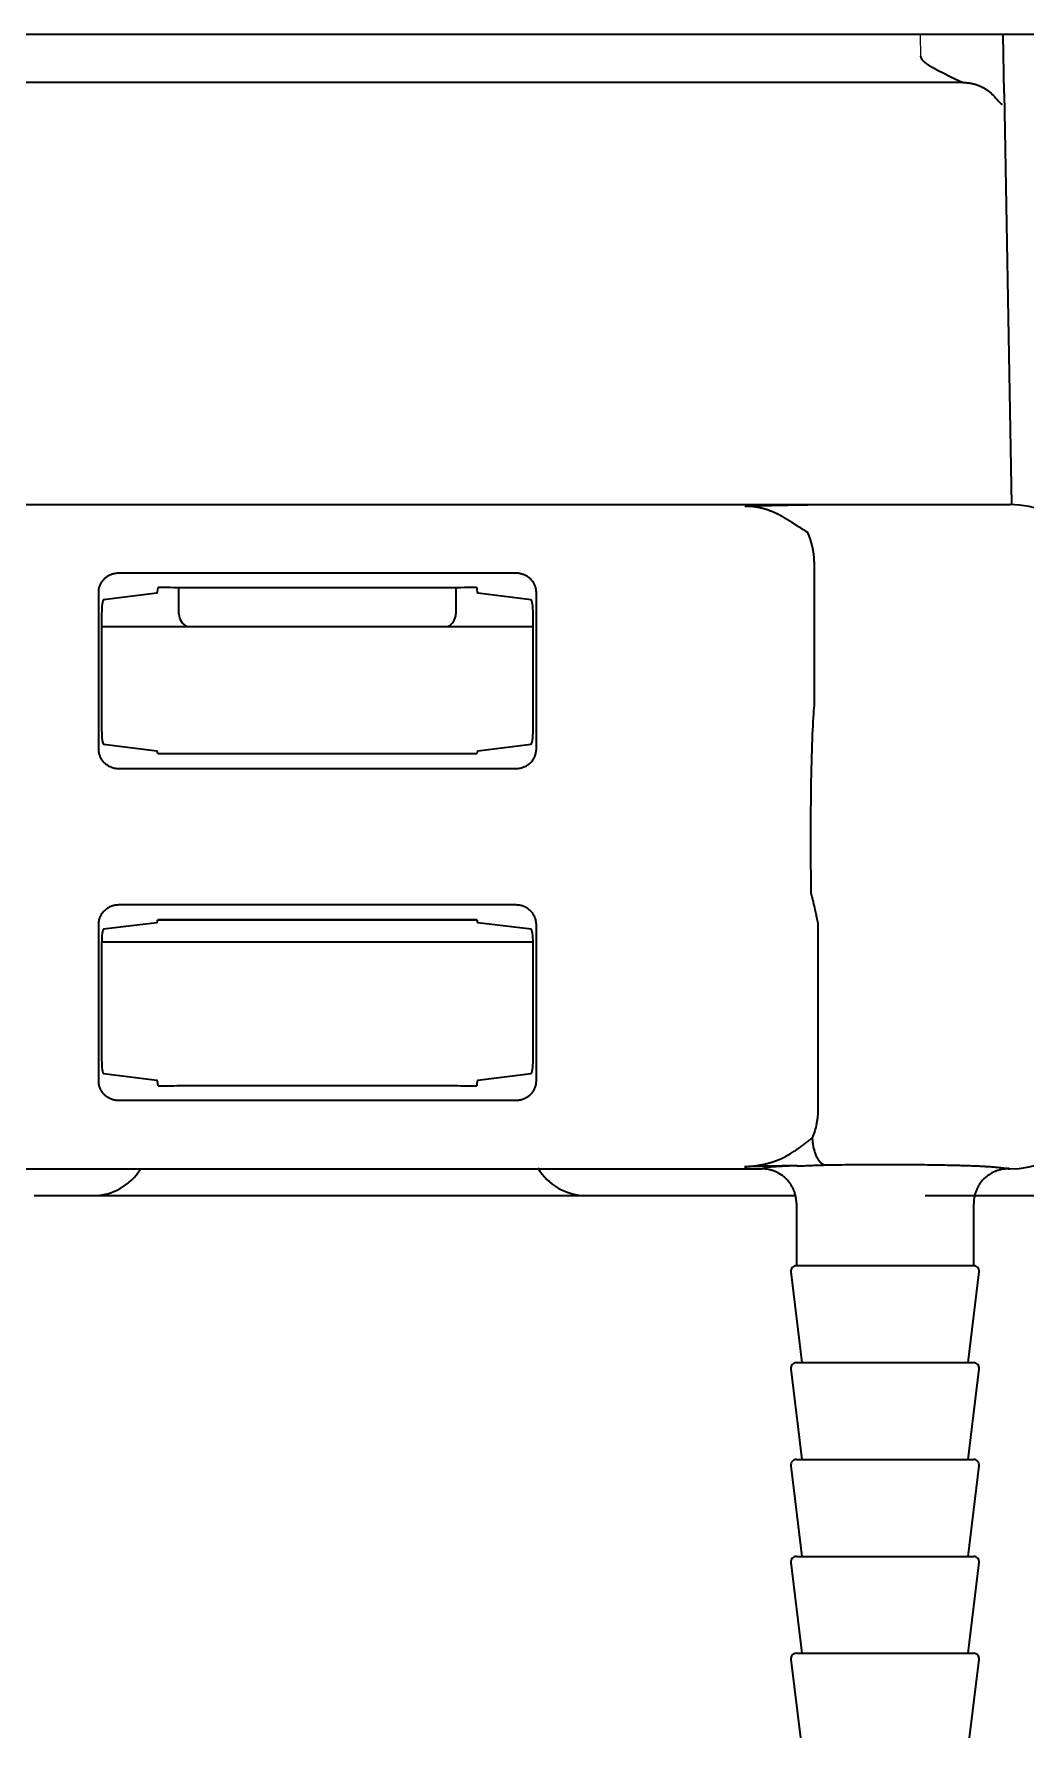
# Model space of a CAD drawing. Extents: x 5819 to 10669, y -850 to 3566.
# Drawn here: x 6519.1 to 6555, y 1309.3 to 1370.8 of the extents above; entities that cross this region are included whole.
import ezdxf

# ---------------------------------------------------------------- set-up
doc = ezdxf.new("R2010")
doc.units = 0
doc.header["$LTSCALE"] = 5
doc.layers.add('1', color=7, linetype='CONTINUOUS', true_color=0xffffff)

msp = doc.modelspace()

# ---------------------------------------------------------------- linework, layer by layer
at = {"layer": '1', "color": 7, "linetype": 'Continuous', "lineweight": 35}
for p, q in [((6475.072, 1370.826), (6656.718, 1370.826)), ((6554.177, 1368.69), (6554.14, 1370.809)), ((6552.696, 1369.076), (6507.793, 1369.076)), ((6554.177, 1368.69), (6554.436, 1353.826)), ((6513.872, 1353.826), (6554.375, 1353.826)), ((6536.528, 1351.349), (6522.217, 1351.349)), ((6547.312, 1351.767), (6547.312, 1347.04)), ((6521.464, 1350.646), (6521.464, 1345.006)), ((6523.619, 1350.826), (6523.622, 1350.826)), ((6523.915, 1350.826), (6523.622, 1350.826)), ((6524.373, 1349.876), (6524.373, 1350.826)), ((6524.373, 1350.826), (6534.373, 1350.826)), ((6534.373, 1350.826), (6534.373, 1349.876)), ((6535.124, 1350.826), (6534.831, 1350.826)), ((6535.124, 1350.826), (6535.126, 1350.826)), ((6537.282, 1345.006), (6537.282, 1350.646)), ((6523.58, 1350.621), (6521.653, 1350.382)), ((6537.093, 1350.382), (6535.166, 1350.621)), ((6521.584, 1349.882), (6521.584, 1345.671)), ((6521.584, 1349.426), (6537.162, 1349.426)), ((6537.162, 1345.671), (6537.162, 1349.882)), ((6547.312, 1347.04), (6547.312, 1346.566)), ((6521.653, 1345.171), (6523.58, 1344.931)), ((6535.166, 1344.931), (6537.093, 1345.171)), ((6535.134, 1344.824), (6523.612, 1344.824)), ((6522.19, 1344.293), (6536.556, 1344.293)), ((6536.556, 1339.36), (6522.19, 1339.36)), ((6521.464, 1338.646), (6521.464, 1333.006)), ((6523.58, 1338.721), (6521.653, 1338.482)), ((6535.133, 1338.826), (6523.609, 1338.826)), ((6523.613, 1338.829), (6535.134, 1338.829)), ((6537.093, 1338.482), (6535.166, 1338.721)), ((6537.282, 1333.006), (6537.282, 1338.646)), ((6547.448, 1338.673), (6547.448, 1331.992)), ((6521.584, 1338.026), (6537.162, 1338.026)), ((6521.584, 1337.982), (6521.584, 1333.771)), ((6537.162, 1333.771), (6537.162, 1337.982)), ((6521.653, 1333.271), (6523.58, 1333.031)), ((6523.622, 1332.826), (6523.619, 1332.826)), ((6523.622, 1332.826), (6523.915, 1332.826)), ((6534.373, 1332.826), (6524.373, 1332.826)), ((6534.831, 1332.826), (6535.124, 1332.826)), ((6535.126, 1332.826), (6535.124, 1332.826)), ((6535.166, 1333.031), (6537.093, 1333.271)), ((6522.217, 1332.303), (6536.528, 1332.303)), ((6513.872, 1329.826), (6545.423, 1329.826)), ((6554.358, 1329.843), (6554.288, 1329.844)), ((6554.323, 1329.826), (6554.375, 1329.826)), ((6519.144, 1328.861), (6525.791, 1328.861)), ((6525.791, 1328.861), (6528.672, 1328.861)), ((6528.672, 1328.861), (6546.64, 1328.861)), ((6546.673, 1328.575), (6546.673, 1326.326)), ((6551.319, 1328.861), (6554.17, 1328.861)), ((6553.073, 1326.326), (6553.073, 1328.575)), ((6554.17, 1328.861), (6573.292, 1328.861)), ((6546.474, 1326.102), (6546.873, 1322.826)), ((6553.073, 1326.326), (6546.673, 1326.326)), ((6552.873, 1322.826), (6553.271, 1326.102)), ((6546.474, 1322.602), (6546.873, 1319.326)), ((6546.673, 1322.826), (6553.073, 1322.826)), ((6552.873, 1319.326), (6553.271, 1322.602)), ((6546.673, 1319.326), (6553.073, 1319.326)), ((6546.474, 1319.102), (6546.873, 1315.826)), ((6552.873, 1315.826), (6553.271, 1319.102)), ((6546.474, 1315.602), (6546.873, 1312.326)), ((6546.673, 1315.826), (6553.073, 1315.826)), ((6552.873, 1312.326), (6553.271, 1315.602)), ((6546.474, 1312.102), (6546.819, 1309.266)), ((6546.673, 1312.326), (6553.073, 1312.326)), ((6552.926, 1309.266), (6553.271, 1312.102))]:
    msp.add_line(p, q, dxfattribs=at)
at = {"layer": '1', "color": 51, "linetype": 'Continuous', "lineweight": 13}
for p, q in [((6551.143, 1370.826), (6551.143, 1370.774)), ((6551.143, 1370.774), (6551.156, 1370.024))]:
    msp.add_line(p, q, dxfattribs=at)
at = {"layer": '1', "color": 7, "linetype": 'Continuous', "lineweight": 35}
for centre, radius, start, end in [((6521.275, 1330.861), 2, 270, 328.83848), ((6539.071, 1330.861), 2, 210.00129, 270), ((6546.673, 1326.126), 0.2, 90, 186.93646), ((6553.073, 1326.126), 0.2, 353.06354, 90), ((6546.673, 1322.626), 0.2, 90, 186.93646), ((6553.073, 1322.626), 0.2, 353.06354, 90), ((6546.673, 1319.126), 0.2, 90, 186.93646), ((6553.073, 1319.126), 0.2, 353.06354, 90), ((6546.673, 1315.626), 0.2, 90, 186.93646), ((6553.073, 1315.626), 0.2, 353.06354, 90), ((6546.673, 1312.126), 0.2, 90, 186.93646), ((6553.073, 1312.126), 0.2, 353.06354, 90)]:
    msp.add_arc(centre, radius, start, end, dxfattribs=at)
for centre, major_axis, ratio, start_param, end_param in [((6554.371, 1350.324), (2.478, 2.478), 0.998783, 5.498396, 7.067974), ((6544.811, 1351.764), (1.77, 1.77), 0.998783, 5.498396, 5.931656), ((6523.579, 1350.921), (0, 0.3), 0.140541, 3.159046, 4.390211), ((6523.915, 1350.809), (0.5, 0), 0.034921, 0.411993, 1.570796), ((6534.831, 1350.809), (-0.5, 0), 0.034921, -1.570796, -0.411993), ((6535.166, 1350.921), (0, 0.3), 0.140541, 1.892975, 3.124139), ((6521.654, 1349.882), (0, 0.5), 0.140541, 0.017453, 1.570796), ((6537.092, 1349.882), (0, 0.5), 0.140541, 4.712389, 6.265732), ((6524.875, 1349.876), (-0.502, 0), 0.996195, 0, 1.119749), ((6533.871, 1349.876), (0.502, 0), 0.996195, -1.119749, 0), ((6547.373, 1341.826), (0, 5), 0.038413, 0.323811, 1.994895), ((6521.654, 1345.671), (0, 0.5), 0.140541, 1.570796, 3.124139), ((6537.092, 1345.671), (0, 0.5), 0.140541, 3.159046, 4.712389), ((6523.579, 1344.631), (0, 0.3), 0.140541, -0.872368, -0.017453), ((6535.166, 1344.631), (0, 0.3), 0.140541, 0.017453, 0.872366), ((6521.654, 1337.982), (0, 0.5), 0.140541, 0.017453, 1.570796), ((6523.579, 1339.021), (0, 0.3), 0.140541, 3.159046, 4.012739), ((6535.166, 1339.021), (0, 0.3), 0.140541, 2.274072, 3.124139), ((6537.092, 1337.982), (0, 0.5), 0.140541, 4.712389, 6.265732), ((6521.654, 1333.771), (0, 0.5), 0.140541, 1.570796, 3.124139), ((6537.092, 1333.771), (0, 0.5), 0.140541, 3.159046, 4.712389), ((6523.579, 1332.731), (0, 0.3), 0.140541, -1.248618, -0.017453), ((6523.915, 1332.844), (0.5, 0), 0.034921, 4.712389, 5.871192), ((6534.831, 1332.844), (0.5, 0), 0.034921, 3.553586, 4.712389), ((6535.166, 1332.731), (0, 0.3), 0.140541, 0.017453, 1.248618), ((6554.371, 1333.328), (-2.478, 2.478), 0.998783, 2.356803, 3.926382), ((6549.873, 1329.825), (-4.45, 0), 0.034921, -0.77618, -0.009802)]:
    msp.add_ellipse(centre, major_axis=major_axis, ratio=ratio, start_param=start_param, end_param=end_param, dxfattribs=at)
for points, degree, knots in [([(6551.156, 1370.024), (6551.156, 1370.02), (6551.157, 1370.013), (6551.158, 1370.003), (6551.161, 1369.992), (6551.164, 1369.981), (6551.168, 1369.969), (6551.173, 1369.958), (6551.179, 1369.945), (6551.187, 1369.932), (6551.195, 1369.919), (6551.206, 1369.905), (6551.218, 1369.89), (6551.231, 1369.874), (6551.246, 1369.859), (6551.263, 1369.843), (6551.281, 1369.827), (6551.3, 1369.81), (6551.321, 1369.794), (6551.344, 1369.776), (6551.368, 1369.759), (6551.394, 1369.741), (6551.422, 1369.723), (6551.452, 1369.704), (6551.483, 1369.684), (6551.516, 1369.665), (6551.551, 1369.644), (6551.587, 1369.624), (6551.625, 1369.603), (6551.664, 1369.581), (6551.705, 1369.559), (6551.746, 1369.537), (6551.789, 1369.514), (6551.833, 1369.491), (6551.878, 1369.468), (6551.923, 1369.445), (6551.969, 1369.422), (6552.015, 1369.398), (6552.062, 1369.375), (6552.108, 1369.351), (6552.155, 1369.328), (6552.201, 1369.305), (6552.247, 1369.282), (6552.293, 1369.26), (6552.337, 1369.238), (6552.378, 1369.218), (6552.416, 1369.2), (6552.45, 1369.184), (6552.481, 1369.169), (6552.51, 1369.156), (6552.536, 1369.144), (6552.559, 1369.134), (6552.58, 1369.124), (6552.598, 1369.116), (6552.615, 1369.109), (6552.63, 1369.103), (6552.643, 1369.097), (6552.654, 1369.093), (6552.664, 1369.089), (6552.672, 1369.085), (6552.679, 1369.083), (6552.684, 1369.08), (6552.689, 1369.079), (6552.692, 1369.078), (6552.694, 1369.077), (6552.696, 1369.076), (6552.696, 1369.076), (6552.696, 1369.076)], 3, [0, 0, 0, 0, 0.015396, 0.030793, 0.046189, 0.061585, 0.076982, 0.092378, 0.107775, 0.123171, 0.138567, 0.153964, 0.16936, 0.184756, 0.200153, 0.215549, 0.230945, 0.246342, 0.261738, 0.277134, 0.292531, 0.307927, 0.323324, 0.33872, 0.354116, 0.369513, 0.384909, 0.400305, 0.415702, 0.431098, 0.446494, 0.461891, 0.477287, 0.492683, 0.50808, 0.523476, 0.538873, 0.554269, 0.569665, 0.585062, 0.600458, 0.615854, 0.631251, 0.646647, 0.662043, 0.67744, 0.692836, 0.708232, 0.723629, 0.739025, 0.754422, 0.769818, 0.785214, 0.800611, 0.816007, 0.831403, 0.8468, 0.862196, 0.877592, 0.892989, 0.908385, 0.923781, 0.939178, 0.954574, 0.969971, 0.985367, 1, 1, 1, 1]), ([(6553.6, 1368.773), (6553.672, 1368.713), (6553.803, 1368.598), (6553.982, 1368.38), (6554.062, 1368.295), (6554.1, 1368.299), (6554.104, 1368.301)], 3, [0, 0, 0, 0, 0.200807, 0.419691, 0.93129, 1, 1, 1, 1]), ([(6544.814, 1353.766), (6544.969, 1353.772), (6545.058, 1353.776), (6545.207, 1353.782), (6545.63, 1353.797), (6545.918, 1353.803), (6546.183, 1353.809), (6546.462, 1353.813), (6546.772, 1353.816), (6547.081, 1353.816)], 2, [0, 0, 0, 0.125, 0.125, 0.25, 0.5, 0.5, 0.75, 0.75, 1, 1, 1]), ([(6547.081, 1352.817), (6547.07, 1352.823), (6547.048, 1352.836), (6547.015, 1352.856), (6546.982, 1352.876), (6546.949, 1352.897), (6546.915, 1352.918), (6546.881, 1352.939), (6546.847, 1352.961), (6546.813, 1352.983), (6546.779, 1353.005), (6546.744, 1353.028), (6546.709, 1353.051), (6546.673, 1353.074), (6546.637, 1353.097), (6546.601, 1353.121), (6546.565, 1353.145), (6546.528, 1353.169), (6546.491, 1353.193), (6546.453, 1353.217), (6546.415, 1353.241), (6546.376, 1353.266), (6546.328, 1353.295), (6546.271, 1353.33), (6546.223, 1353.358), (6546.193, 1353.375), (6546.183, 1353.381), (6546.173, 1353.387), (6546.162, 1353.393), (6546.152, 1353.398), (6546.141, 1353.404), (6546.13, 1353.41), (6546.119, 1353.416), (6546.108, 1353.422), (6546.097, 1353.428), (6546.086, 1353.435), (6546.074, 1353.441), (6546.062, 1353.447), (6546.05, 1353.453), (6546.038, 1353.459), (6546.026, 1353.465), (6546.014, 1353.471), (6546.002, 1353.478), (6545.989, 1353.484), (6545.976, 1353.49), (6545.964, 1353.496), (6545.951, 1353.503), (6545.937, 1353.509), (6545.924, 1353.515), (6545.911, 1353.521), (6545.897, 1353.527), (6545.883, 1353.534), (6545.87, 1353.54), (6545.855, 1353.546), (6545.841, 1353.552), (6545.827, 1353.558), (6545.812, 1353.564), (6545.798, 1353.57), (6545.783, 1353.576), (6545.768, 1353.582), (6545.753, 1353.588), (6545.737, 1353.594), (6545.722, 1353.6), (6545.706, 1353.606), (6545.691, 1353.612), (6545.675, 1353.617), (6545.658, 1353.623), (6545.642, 1353.629), (6545.626, 1353.634), (6545.609, 1353.64), (6545.592, 1353.645), (6545.576, 1353.65), (6545.558, 1353.656), (6545.541, 1353.661), (6545.524, 1353.666), (6545.506, 1353.671), (6545.489, 1353.676), (6545.471, 1353.681), (6545.453, 1353.686), (6545.434, 1353.69), (6545.416, 1353.695), (6545.398, 1353.699), (6545.379, 1353.703), (6545.36, 1353.708), (6545.341, 1353.712), (6545.322, 1353.716), (6545.302, 1353.72), (6545.283, 1353.723), (6545.263, 1353.727), (6545.243, 1353.73), (6545.223, 1353.734), (6545.203, 1353.737), (6545.183, 1353.74), (6545.162, 1353.743), (6545.142, 1353.746), (6545.121, 1353.748), (6545.1, 1353.751), (6545.079, 1353.753), (6545.058, 1353.755), (6545.036, 1353.757), (6545.015, 1353.759), (6544.993, 1353.76), (6544.971, 1353.762), (6544.949, 1353.763), (6544.927, 1353.764), (6544.904, 1353.765), (6544.882, 1353.765), (6544.859, 1353.766), (6544.836, 1353.766), (6544.821, 1353.766), (6544.814, 1353.766)], 3, [0, 0, 0, 0, 0.014899, 0.029973, 0.045222, 0.060648, 0.076251, 0.092031, 0.10799, 0.124128, 0.140446, 0.156945, 0.173628, 0.190494, 0.207546, 0.224786, 0.242216, 0.259837, 0.277652, 0.295663, 0.313873, 0.332285, 0.350901, 0.381608, 0.413263, 0.417906, 0.422604, 0.427356, 0.432164, 0.437026, 0.441943, 0.446915, 0.451941, 0.457021, 0.462156, 0.467345, 0.472588, 0.477886, 0.483238, 0.488643, 0.494103, 0.499616, 0.505184, 0.510805, 0.51648, 0.522208, 0.527991, 0.533827, 0.539716, 0.545659, 0.551655, 0.557705, 0.563808, 0.569964, 0.576174, 0.582437, 0.588753, 0.595122, 0.601545, 0.60802, 0.614549, 0.621131, 0.627766, 0.634454, 0.641195, 0.647989, 0.654836, 0.661737, 0.66869, 0.675696, 0.682756, 0.689868, 0.697034, 0.704253, 0.711525, 0.71885, 0.726228, 0.73366, 0.741144, 0.748683, 0.756274, 0.763919, 0.771617, 0.779369, 0.787175, 0.795034, 0.802946, 0.810913, 0.818934, 0.827008, 0.835137, 0.843319, 0.851556, 0.859847, 0.868193, 0.876593, 0.885048, 0.893558, 0.902122, 0.910742, 0.919417, 0.928147, 0.936933, 0.945774, 0.954671, 0.963624, 0.972634, 0.981699, 0.990821, 1, 1, 1, 1]), ([(6522.217, 1351.349), (6522.176, 1351.35), (6522.137, 1351.346), (6522.078, 1351.337), (6522.059, 1351.334), (6522.022, 1351.325), (6522.004, 1351.321), (6521.951, 1351.305), (6521.917, 1351.292), (6521.868, 1351.269), (6521.852, 1351.261), (6521.82, 1351.244), (6521.805, 1351.236), (6521.76, 1351.207), (6521.732, 1351.187), (6521.69, 1351.152), (6521.677, 1351.14), (6521.651, 1351.114), (6521.638, 1351.1), (6521.613, 1351.072), (6521.601, 1351.057), (6521.579, 1351.026), (6521.568, 1351.01), (6521.548, 1350.977), (6521.538, 1350.959), (6521.52, 1350.923), (6521.512, 1350.904), (6521.505, 1350.884)], 3, [0, 0, 0, 0, 0.125, 0.125, 0.1875, 0.1875, 0.25, 0.25, 0.375, 0.375, 0.4375, 0.4375, 0.5, 0.5, 0.625, 0.625, 0.6875, 0.6875, 0.75, 0.75, 0.8125, 0.8125, 0.875, 0.875, 0.9375, 0.9375, 1, 1, 1, 1]), ([(6537.24, 1350.884), (6537.233, 1350.904), (6537.225, 1350.923), (6537.208, 1350.959), (6537.198, 1350.976), (6537.178, 1351.01), (6537.167, 1351.026), (6537.145, 1351.057), (6537.133, 1351.072), (6537.096, 1351.114), (6537.07, 1351.14), (6537.029, 1351.174), (6537.015, 1351.185), (6536.986, 1351.207), (6536.971, 1351.217), (6536.926, 1351.245), (6536.894, 1351.262), (6536.829, 1351.291), (6536.796, 1351.304), (6536.742, 1351.32), (6536.724, 1351.325), (6536.687, 1351.334), (6536.649, 1351.341), (6536.61, 1351.346), (6536.569, 1351.349), (6536.549, 1351.349), (6536.528, 1351.349)], 3, [0, 0, 0, 0, 0.0625, 0.0625, 0.125, 0.125, 0.1875, 0.1875, 0.25, 0.25, 0.375, 0.375, 0.4375, 0.4375, 0.5, 0.5, 0.625, 0.625, 0.75, 0.75, 0.8125, 0.8125, 0.875, 0.9375, 0.9375, 1, 1, 1, 1]), ([(6521.464, 1345.006), (6521.464, 1344.958), (6521.469, 1344.911), (6521.483, 1344.842), (6521.489, 1344.82), (6521.499, 1344.786), (6521.503, 1344.774), (6521.511, 1344.752), (6521.516, 1344.741), (6521.539, 1344.687), (6521.561, 1344.646), (6521.595, 1344.597), (6521.602, 1344.588), (6521.616, 1344.569), (6521.623, 1344.559), (6521.646, 1344.532), (6521.662, 1344.515), (6521.713, 1344.466), (6521.749, 1344.437), (6521.799, 1344.404), (6521.809, 1344.398), (6521.83, 1344.386), (6521.86, 1344.369), (6521.914, 1344.345), (6521.958, 1344.329), (6522.003, 1344.316), (6522.026, 1344.31), (6522.096, 1344.297), (6522.143, 1344.292), (6522.19, 1344.293)], 3, [0, 0, 0, 0, 0.125, 0.125, 0.1875, 0.1875, 0.21875, 0.21875, 0.25, 0.25, 0.375, 0.375, 0.40625, 0.40625, 0.4375, 0.4375, 0.5, 0.5, 0.625, 0.625, 0.65625, 0.65625, 0.6875, 0.75, 0.8125, 0.8125, 0.875, 0.875, 1, 1, 1, 1]), ([(6536.556, 1344.293), (6536.603, 1344.292), (6536.65, 1344.297), (6536.719, 1344.31), (6536.742, 1344.316), (6536.787, 1344.329), (6536.809, 1344.337), (6536.875, 1344.363), (6536.916, 1344.385), (6536.975, 1344.423), (6536.995, 1344.437), (6537.032, 1344.466), (6537.049, 1344.482), (6537.1, 1344.531), (6537.13, 1344.567), (6537.17, 1344.625), (6537.183, 1344.646), (6537.206, 1344.687), (6537.226, 1344.729), (6537.243, 1344.773), (6537.257, 1344.818), (6537.263, 1344.841), (6537.277, 1344.911), (6537.282, 1344.958), (6537.282, 1345.006)], 3, [0, 0, 0, 0, 0.125, 0.125, 0.1875, 0.1875, 0.25, 0.25, 0.375, 0.375, 0.4375, 0.4375, 0.5, 0.5, 0.625, 0.625, 0.6875, 0.6875, 0.75, 0.8125, 0.8125, 0.875, 0.875, 1, 1, 1, 1]), ([(6547.198, 1339.769), (6547.202, 1339.754), (6547.209, 1339.726), (6547.22, 1339.683), (6547.232, 1339.64), (6547.243, 1339.596), (6547.254, 1339.552), (6547.265, 1339.507), (6547.276, 1339.462), (6547.287, 1339.417), (6547.298, 1339.371), (6547.308, 1339.325), (6547.319, 1339.278), (6547.327, 1339.241), (6547.333, 1339.211), (6547.338, 1339.191), (6547.342, 1339.17), (6547.347, 1339.15), (6547.351, 1339.129), (6547.356, 1339.108), (6547.36, 1339.087), (6547.365, 1339.066), (6547.369, 1339.045), (6547.374, 1339.024), (6547.379, 1339.002), (6547.383, 1338.981), (6547.388, 1338.96), (6547.393, 1338.938), (6547.398, 1338.916), (6547.402, 1338.895), (6547.407, 1338.873), (6547.412, 1338.851), (6547.416, 1338.829), (6547.421, 1338.807), (6547.425, 1338.785), (6547.43, 1338.763), (6547.435, 1338.741), (6547.439, 1338.718), (6547.443, 1338.696), (6547.446, 1338.681), (6547.448, 1338.673)], 3, [0, 0, 0, 0, 0.041436, 0.082971, 0.124598, 0.166309, 0.208099, 0.24996, 0.291886, 0.333869, 0.375902, 0.41798, 0.460094, 0.502238, 0.520581, 0.538989, 0.557459, 0.575993, 0.594591, 0.613253, 0.631979, 0.650769, 0.669623, 0.688541, 0.707524, 0.72657, 0.745681, 0.764857, 0.784097, 0.803402, 0.822771, 0.842205, 0.861703, 0.881266, 0.900894, 0.920586, 0.940342, 0.960164, 0.98005, 1, 1, 1, 1]), ([(6522.19, 1339.36), (6522.143, 1339.36), (6522.096, 1339.355), (6522.027, 1339.342), (6522.004, 1339.337), (6521.959, 1339.323), (6521.937, 1339.316), (6521.871, 1339.289), (6521.829, 1339.268), (6521.77, 1339.229), (6521.751, 1339.215), (6521.714, 1339.186), (6521.696, 1339.17), (6521.646, 1339.121), (6521.616, 1339.085), (6521.575, 1339.027), (6521.563, 1339.007), (6521.54, 1338.965), (6521.519, 1338.923), (6521.503, 1338.879), (6521.489, 1338.834), (6521.483, 1338.811), (6521.469, 1338.741), (6521.464, 1338.694), (6521.464, 1338.646)], 3, [0, 0, 0, 0, 0.125, 0.125, 0.1875, 0.1875, 0.25, 0.25, 0.375, 0.375, 0.4375, 0.4375, 0.5, 0.5, 0.625, 0.625, 0.6875, 0.6875, 0.75, 0.8125, 0.8125, 0.875, 0.875, 1, 1, 1, 1]), ([(6537.282, 1338.646), (6537.282, 1338.694), (6537.277, 1338.741), (6537.263, 1338.81), (6537.257, 1338.833), (6537.247, 1338.867), (6537.243, 1338.878), (6537.234, 1338.9), (6537.23, 1338.911), (6537.207, 1338.965), (6537.184, 1339.006), (6537.151, 1339.055), (6537.144, 1339.065), (6537.13, 1339.083), (6537.122, 1339.093), (6537.099, 1339.12), (6537.083, 1339.137), (6537.033, 1339.186), (6536.996, 1339.216), (6536.947, 1339.248), (6536.937, 1339.254), (6536.916, 1339.266), (6536.885, 1339.283), (6536.832, 1339.308), (6536.788, 1339.323), (6536.743, 1339.336), (6536.72, 1339.342), (6536.65, 1339.355), (6536.603, 1339.36), (6536.556, 1339.36)], 3, [0, 0, 0, 0, 0.125, 0.125, 0.1875, 0.1875, 0.21875, 0.21875, 0.25, 0.25, 0.375, 0.375, 0.40625, 0.40625, 0.4375, 0.4375, 0.5, 0.5, 0.625, 0.625, 0.65625, 0.65625, 0.6875, 0.75, 0.8125, 0.8125, 0.875, 0.875, 1, 1, 1, 1]), ([(6521.505, 1332.768), (6521.513, 1332.748), (6521.521, 1332.729), (6521.538, 1332.693), (6521.547, 1332.676), (6521.568, 1332.642), (6521.578, 1332.626), (6521.601, 1332.595), (6521.613, 1332.58), (6521.65, 1332.538), (6521.676, 1332.513), (6521.717, 1332.478), (6521.731, 1332.467), (6521.76, 1332.446), (6521.775, 1332.436), (6521.82, 1332.407), (6521.851, 1332.39), (6521.916, 1332.361), (6521.95, 1332.348), (6522.004, 1332.332), (6522.022, 1332.327), (6522.059, 1332.318), (6522.097, 1332.311), (6522.136, 1332.307), (6522.176, 1332.304), (6522.197, 1332.303), (6522.217, 1332.303)], 3, [0, 0, 0, 0, 0.0625, 0.0625, 0.125, 0.125, 0.1875, 0.1875, 0.25, 0.25, 0.375, 0.375, 0.4375, 0.4375, 0.5, 0.5, 0.625, 0.625, 0.75, 0.75, 0.8125, 0.8125, 0.875, 0.9375, 0.9375, 1, 1, 1, 1]), ([(6536.528, 1332.303), (6536.569, 1332.303), (6536.609, 1332.306), (6536.667, 1332.315), (6536.686, 1332.318), (6536.724, 1332.327), (6536.742, 1332.332), (6536.795, 1332.348), (6536.829, 1332.361), (6536.878, 1332.383), (6536.894, 1332.391), (6536.925, 1332.408), (6536.941, 1332.417), (6536.986, 1332.445), (6537.014, 1332.466), (6537.055, 1332.5), (6537.069, 1332.513), (6537.095, 1332.538), (6537.108, 1332.552), (6537.132, 1332.58), (6537.144, 1332.595), (6537.167, 1332.626), (6537.178, 1332.642), (6537.198, 1332.675), (6537.208, 1332.693), (6537.225, 1332.73), (6537.233, 1332.749), (6537.24, 1332.768)], 3, [0, 0, 0, 0, 0.125, 0.125, 0.1875, 0.1875, 0.25, 0.25, 0.375, 0.375, 0.4375, 0.4375, 0.5, 0.5, 0.625, 0.625, 0.6875, 0.6875, 0.75, 0.75, 0.8125, 0.8125, 0.875, 0.875, 0.9375, 0.9375, 1, 1, 1, 1]), ([(6547.448, 1331.992), (6547.448, 1331.902), (6547.443, 1331.812), (6547.43, 1331.677), (6547.425, 1331.632), (6547.412, 1331.543), (6547.404, 1331.499), (6547.379, 1331.367), (6547.358, 1331.28), (6547.307, 1331.111), (6547.278, 1331.027), (6547.245, 1330.946)], 3, [0, 0, 0, 0, 0.25, 0.25, 0.375, 0.375, 0.5, 0.5, 0.75, 0.75, 1, 1, 1, 1]), ([(6544.8, 1329.9), (6544.811, 1329.9), (6544.831, 1329.902), (6544.863, 1329.904), (6544.894, 1329.906), (6544.926, 1329.909), (6544.957, 1329.912), (6544.989, 1329.915), (6545.02, 1329.918), (6545.052, 1329.921), (6545.083, 1329.925), (6545.115, 1329.929), (6545.146, 1329.933), (6545.177, 1329.937), (6545.208, 1329.941), (6545.238, 1329.946), (6545.268, 1329.95), (6545.298, 1329.955), (6545.328, 1329.96), (6545.357, 1329.966), (6545.386, 1329.971), (6545.415, 1329.976), (6545.443, 1329.982), (6545.471, 1329.988), (6545.498, 1329.994), (6545.525, 1330), (6545.551, 1330.006), (6545.577, 1330.012), (6545.603, 1330.018), (6545.628, 1330.025), (6545.653, 1330.031), (6545.677, 1330.038), (6545.701, 1330.044), (6545.724, 1330.051), (6545.746, 1330.058), (6545.769, 1330.064), (6545.79, 1330.071), (6545.811, 1330.078), (6545.832, 1330.085), (6545.851, 1330.091), (6545.871, 1330.098), (6545.889, 1330.104), (6545.907, 1330.111), (6545.925, 1330.117), (6545.942, 1330.123), (6545.958, 1330.129), (6545.973, 1330.135), (6546.022, 1330.155), (6546.101, 1330.188), (6546.208, 1330.238), (6546.308, 1330.29), (6546.399, 1330.341), (6546.481, 1330.39), (6546.554, 1330.437), (6546.618, 1330.481), (6546.674, 1330.52), (6546.715, 1330.549), (6546.745, 1330.571), (6546.765, 1330.585), (6546.786, 1330.6), (6546.806, 1330.615), (6546.826, 1330.629), (6546.845, 1330.644), (6546.865, 1330.659), (6546.884, 1330.673), (6546.904, 1330.688), (6546.923, 1330.702), (6546.941, 1330.716), (6546.96, 1330.73), (6546.978, 1330.744), (6546.997, 1330.758), (6547.015, 1330.772), (6547.033, 1330.785), (6547.05, 1330.799), (6547.068, 1330.812), (6547.085, 1330.825), (6547.102, 1330.838), (6547.118, 1330.851), (6547.135, 1330.863), (6547.151, 1330.876), (6547.168, 1330.888), (6547.184, 1330.9), (6547.199, 1330.912), (6547.215, 1330.923), (6547.23, 1330.934), (6547.24, 1330.942), (6547.245, 1330.946)], 3, [0, 0, 0, 0, 0.018001, 0.035695, 0.053086, 0.070176, 0.086971, 0.103474, 0.119689, 0.135593, 0.151155, 0.166381, 0.181278, 0.195851, 0.210106, 0.224048, 0.237683, 0.251016, 0.264051, 0.276795, 0.289251, 0.301424, 0.313318, 0.324938, 0.336288, 0.347371, 0.358191, 0.368751, 0.379055, 0.389106, 0.398907, 0.408461, 0.41777, 0.426836, 0.435663, 0.444251, 0.452602, 0.460703, 0.468547, 0.476138, 0.483478, 0.490571, 0.49742, 0.504025, 0.51039, 0.516517, 0.522407, 0.528062, 0.571251, 0.611084, 0.647814, 0.681483, 0.711857, 0.739053, 0.763146, 0.784155, 0.80206, 0.809805, 0.817483, 0.825097, 0.832648, 0.840137, 0.847566, 0.854935, 0.862246, 0.869499, 0.876693, 0.883816, 0.890864, 0.89784, 0.904745, 0.911578, 0.918342, 0.925037, 0.931662, 0.93822, 0.944709, 0.951131, 0.957485, 0.963772, 0.969992, 0.976145, 0.982223, 0.988224, 0.99415, 1, 1, 1, 1]), ([(6547.245, 1330.946), (6547.246, 1330.893), (6547.249, 1330.838), (6547.26, 1330.729), (6547.268, 1330.674), (6547.29, 1330.565), (6547.303, 1330.511), (6547.335, 1330.408), (6547.353, 1330.359), (6547.394, 1330.267), (6547.417, 1330.224), (6547.465, 1330.147), (6547.491, 1330.113), (6547.544, 1330.055), (6547.571, 1330.031), (6547.626, 1329.991), (6547.654, 1329.976), (6547.681, 1329.966)], 3, [0, 0, 0, 0, 0.125, 0.125, 0.25, 0.25, 0.375, 0.375, 0.5, 0.5, 0.625, 0.625, 0.75, 0.75, 0.875, 0.875, 1, 1, 1, 1]), ([(6546.697, 1329.933), (6546.496, 1329.932), (6546.424, 1329.932), (6546.283, 1329.931), (6545.914, 1329.927), (6545.691, 1329.923), (6545.188, 1329.915), (6544.8, 1329.9)], 2, [0, 0, 0, 0.124996, 0.124996, 0.249996, 0.499998, 0.499998, 1, 1, 1]), ([(6546.673, 1328.575), (6546.673, 1328.586), (6546.673, 1328.596), (6546.672, 1328.616), (6546.671, 1328.647), (6546.669, 1328.678), (6546.663, 1328.739), (6546.657, 1328.78), (6546.645, 1328.84), (6546.64, 1328.861), (6546.63, 1328.9), (6546.625, 1328.92), (6546.607, 1328.979), (6546.579, 1329.056), (6546.536, 1329.148), (6546.505, 1329.201), (6546.484, 1329.237), (6546.473, 1329.254), (6546.416, 1329.339), (6546.364, 1329.402), (6546.278, 1329.489), (6546.248, 1329.516), (6546.2, 1329.555), (6546.184, 1329.568), (6546.151, 1329.593), (6546.134, 1329.604), (6546.049, 1329.661), (6545.977, 1329.699), (6545.883, 1329.739), (6545.863, 1329.746), (6545.825, 1329.76), (6545.805, 1329.766), (6545.746, 1329.784), (6545.707, 1329.794), (6545.587, 1329.818), (6545.506, 1329.826), (6545.423, 1329.826)], 3, [0, 0, 0, 0, 0.015625, 0.015625, 0.03125, 0.0625, 0.0625, 0.125, 0.125, 0.15625, 0.15625, 0.1875, 0.1875, 0.25, 0.3125, 0.34375, 0.34375, 0.375, 0.375, 0.5, 0.5, 0.5625, 0.5625, 0.59375, 0.59375, 0.625, 0.625, 0.75, 0.75, 0.78125, 0.78125, 0.8125, 0.8125, 0.875, 0.875, 1, 1, 1, 1]), ([(6546.697, 1329.933), (6546.738, 1329.934), (6546.779, 1329.935), (6546.862, 1329.938), (6546.903, 1329.939), (6546.986, 1329.942), (6547.027, 1329.944), (6547.11, 1329.947), (6547.152, 1329.949), (6547.276, 1329.954), (6547.359, 1329.957), (6547.481, 1329.961), (6547.521, 1329.962), (6547.582, 1329.964), (6547.612, 1329.964), (6547.646, 1329.965), (6547.664, 1329.966), (6547.672, 1329.966), (6547.677, 1329.966), (6547.679, 1329.966), (6547.68, 1329.966), (6547.68, 1329.966), (6547.681, 1329.966), (6547.681, 1329.966), (6547.681, 1329.966), (6547.681, 1329.966)], 3, [0, 0, 0, 0, 0.125002, 0.125002, 0.250003, 0.250003, 0.375005, 0.375005, 0.500007, 0.500007, 0.75001, 0.75001, 0.875012, 0.875012, 0.937513, 0.968763, 0.984389, 0.992201, 0.996108, 0.998061, 0.999037, 0.999526, 0.99977, 0.99977, 1, 1, 1, 1]), ([(6547.681, 1329.966), (6547.815, 1329.969), (6547.953, 1329.971), (6548.236, 1329.976), (6548.38, 1329.978), (6548.675, 1329.981), (6548.826, 1329.982), (6549.018, 1329.984), (6549.057, 1329.984), (6549.134, 1329.984), (6549.25, 1329.985), (6549.366, 1329.986), (6549.599, 1329.986), (6549.754, 1329.987), (6550.066, 1329.987), (6550.222, 1329.986), (6550.417, 1329.985), (6550.456, 1329.985), (6550.534, 1329.985), (6550.651, 1329.984), (6550.766, 1329.983), (6550.995, 1329.982), (6551.146, 1329.98), (6551.443, 1329.977), (6551.587, 1329.974), (6551.866, 1329.97), (6552.002, 1329.967), (6552.264, 1329.962), (6552.391, 1329.959), (6552.545, 1329.954), (6552.575, 1329.954), (6552.634, 1329.952), (6552.723, 1329.949), (6552.807, 1329.947), (6552.971, 1329.941), (6553.074, 1329.937), (6553.267, 1329.929), (6553.357, 1329.925), (6553.461, 1329.919), (6553.481, 1329.918), (6553.521, 1329.916), (6553.579, 1329.912), (6553.632, 1329.909), (6553.733, 1329.902), (6553.793, 1329.897), (6553.844, 1329.892)], 3, [0, 0, 0, 0, 0.0625, 0.0625, 0.125, 0.125, 0.1875, 0.1875, 0.203125, 0.203125, 0.21875, 0.25, 0.25, 0.3125, 0.3125, 0.375, 0.375, 0.390625, 0.390625, 0.40625, 0.4375, 0.4375, 0.5, 0.5, 0.5625, 0.5625, 0.625, 0.625, 0.6875, 0.6875, 0.703125, 0.703125, 0.71875, 0.75, 0.75, 0.8125, 0.8125, 0.875, 0.875, 0.890625, 0.890625, 0.90625, 0.9375, 0.9375, 1, 1, 1, 1]), ([(6554.323, 1329.826), (6554.24, 1329.826), (6554.159, 1329.818), (6554.039, 1329.794), (6554, 1329.784), (6553.941, 1329.766), (6553.921, 1329.76), (6553.882, 1329.746), (6553.863, 1329.739), (6553.769, 1329.699), (6553.697, 1329.661), (6553.612, 1329.604), (6553.595, 1329.593), (6553.562, 1329.568), (6553.546, 1329.555), (6553.498, 1329.516), (6553.468, 1329.489), (6553.381, 1329.402), (6553.33, 1329.339), (6553.273, 1329.254), (6553.262, 1329.237), (6553.24, 1329.201), (6553.21, 1329.148), (6553.167, 1329.056), (6553.139, 1328.979), (6553.121, 1328.92), (6553.116, 1328.9), (6553.106, 1328.861), (6553.101, 1328.84), (6553.089, 1328.78), (6553.083, 1328.739), (6553.077, 1328.678), (6553.075, 1328.647), (6553.074, 1328.616), (6553.073, 1328.596), (6553.073, 1328.586), (6553.073, 1328.575)], 3, [0, 0, 0, 0, 0.125, 0.125, 0.1875, 0.1875, 0.21875, 0.21875, 0.25, 0.25, 0.375, 0.375, 0.40625, 0.40625, 0.4375, 0.4375, 0.5, 0.5, 0.625, 0.625, 0.65625, 0.65625, 0.6875, 0.75, 0.8125, 0.8125, 0.84375, 0.84375, 0.875, 0.875, 0.9375, 0.9375, 0.96875, 0.984375, 0.984375, 1, 1, 1, 1]), ([(6553.844, 1329.892), (6553.87, 1329.889), (6553.9, 1329.886), (6553.966, 1329.879), (6554.003, 1329.874), (6554.081, 1329.865), (6554.122, 1329.86), (6554.185, 1329.853), (6554.206, 1329.851), (6554.247, 1329.847), (6554.268, 1329.845), (6554.288, 1329.844)], 3, [0, 0, 0, 0, 0.25, 0.25, 0.5, 0.5, 0.75, 0.75, 0.875, 0.875, 1, 1, 1, 1])]:
    msp.add_open_spline(points, degree=degree, knots=knots, dxfattribs=at)
msp.add_rational_spline([(6552.696, 1369.076), (6553.018, 1369.076), (6553.333, 1368.976), (6553.603, 1368.771)], [1.17135151306, 1.07582232885, 1.02023658404, 1.00459427861], degree=3, dxfattribs=at)
for points in [[(6521.505, 1350.884), (6521.492, 1350.846), (6521.471, 1350.768), (6521.464, 1350.687), (6521.464, 1350.646)], [(6537.282, 1350.646), (6537.282, 1350.687), (6537.275, 1350.768), (6537.254, 1350.846), (6537.24, 1350.884)], [(6521.464, 1333.006), (6521.464, 1332.965), (6521.471, 1332.885), (6521.492, 1332.806), (6521.505, 1332.768)], [(6537.24, 1332.768), (6537.254, 1332.806), (6537.275, 1332.885), (6537.282, 1332.965), (6537.282, 1333.006)]]:
    msp.add_open_spline(points, degree=3, dxfattribs=at)

doc.saveas('drawing.dxf')
